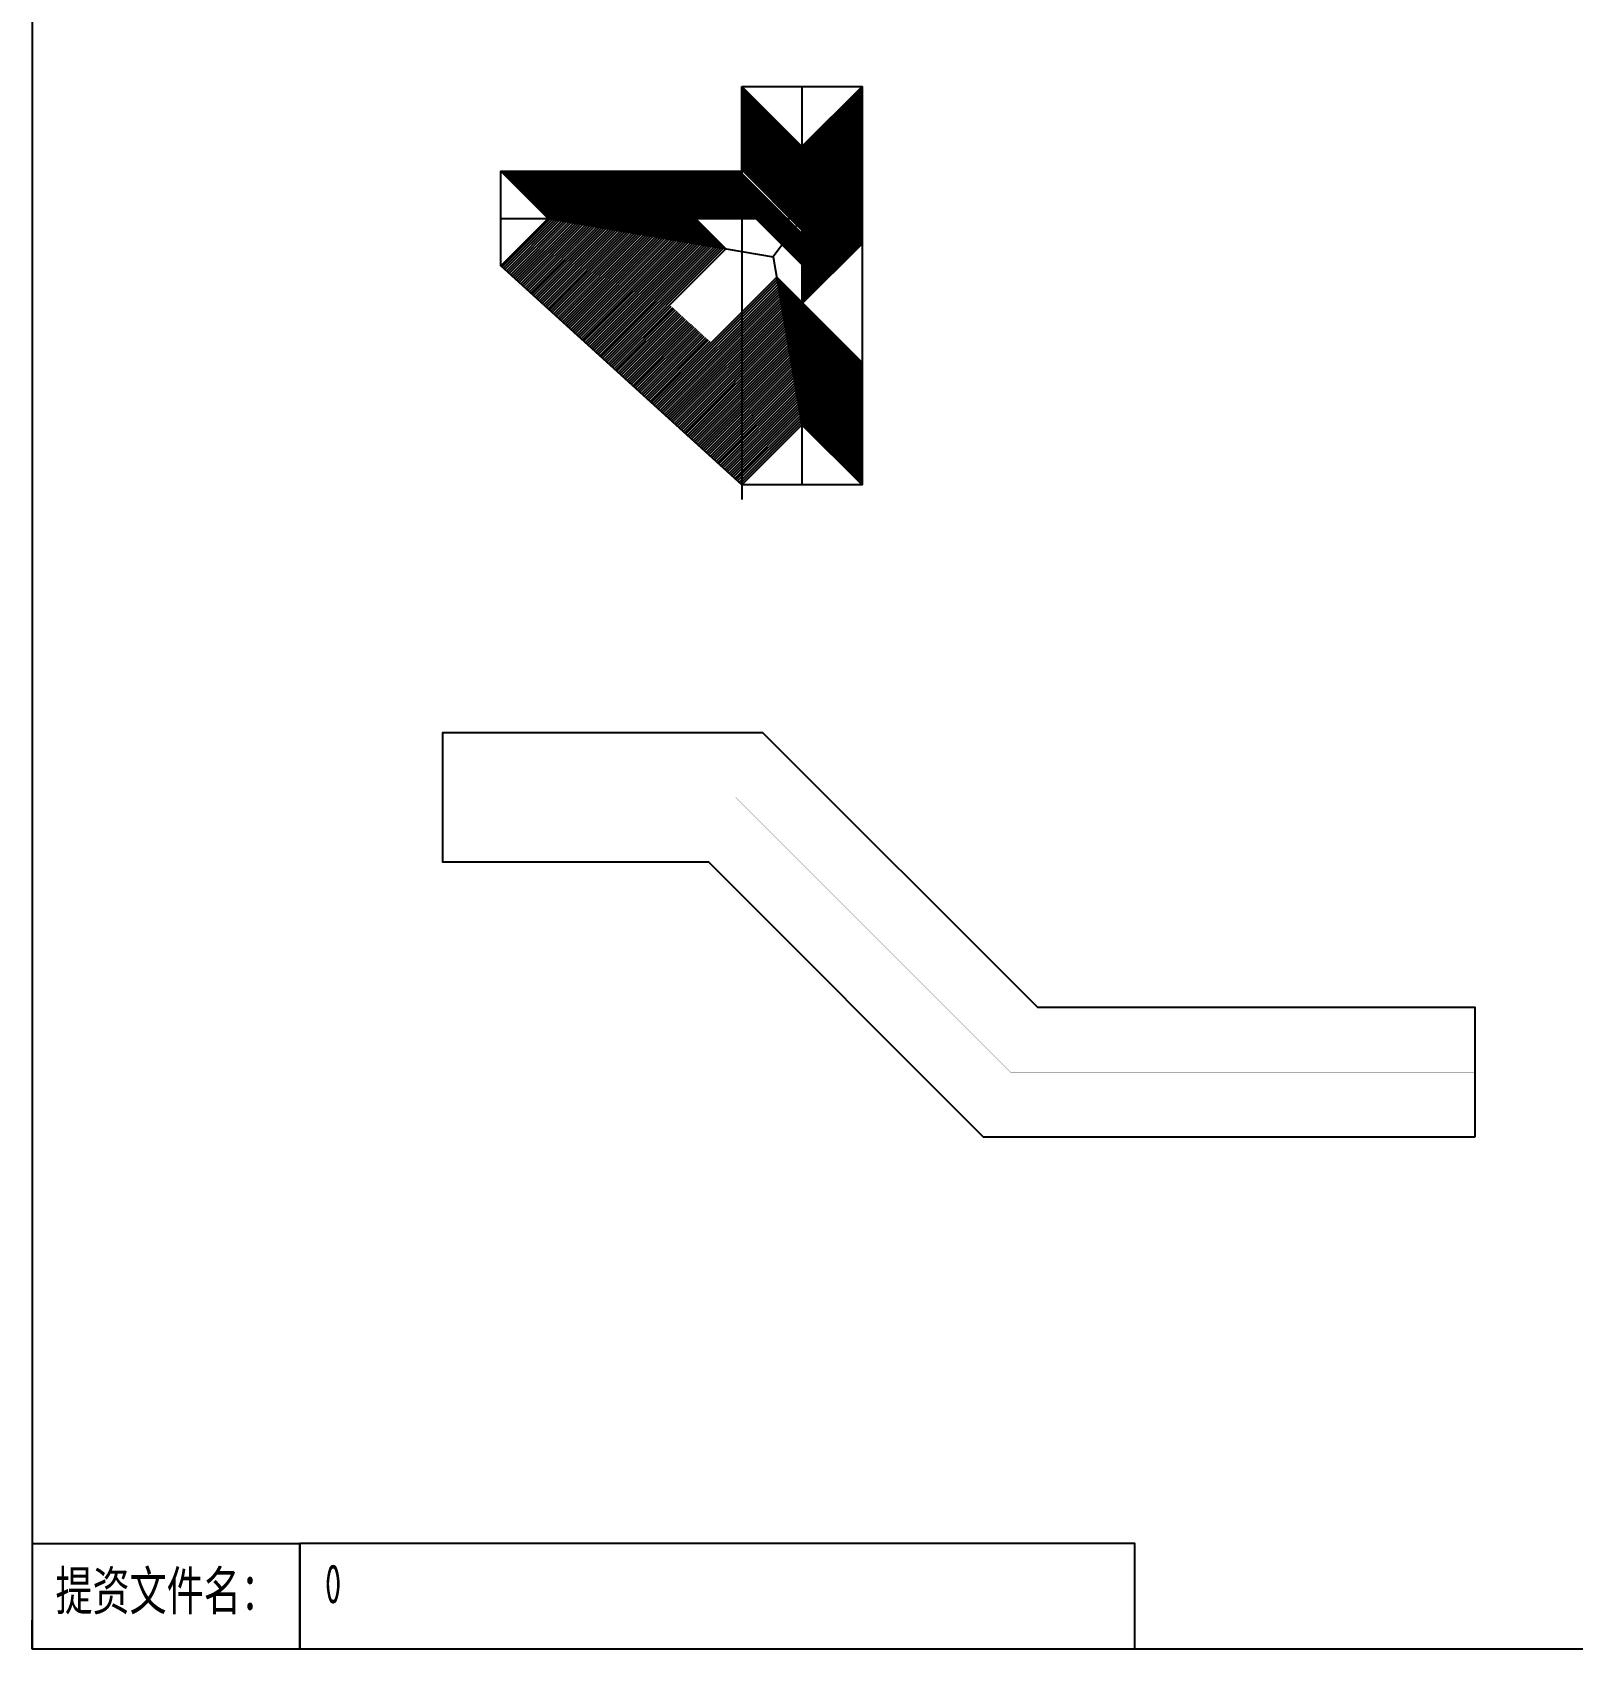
# Model space of a CAD drawing. Header units: millimetres. Extents: x -1582620 to 4754388, y -184455 to 3397362.
# Drawn here: x -1612 to 1585884, y -2638 to 1662886 of the extents above; entities that cross this region are included whole.
import ezdxf
from ezdxf.enums import TextEntityAlignment as Align

# ---------------------------------------------------------------- set-up
doc = ezdxf.new("R2010")
doc.units = ezdxf.units.MM
doc.header["$LTSCALE"] = 1000
doc.header["$MEASUREMENT"] = 0
doc.layers.add('C-XREF-SLCT', color=7, linetype='Continuous', plot=False)
doc.layers.add('房间框线', color=30, linetype='Continuous')
doc.layers.add('预估主要疏散路径', color=82, linetype='Continuous')
doc.styles.add('Acs', font='Stfangso_0.ttf', dxfattribs={"width": 0.7})
doc.styles.add('TH-STYLE3', font='tssdeng.shx', dxfattribs={"width": 0.65, "bigfont": 'tssdchn.shx'})

# ---------------------------------------------------------------- blocks, each defined once
blk = doc.blocks.new('AcsAcadShareArea')
for points in [[(0, 0), (118900, 0), (118900, 85000), (0, 85000)], [(0, 0), (6893, 0), (6893, 2699), (0, 2699)], [(6893, 0), (28409, 0), (28409, 2708), (6893, 2708)], [(0, 733), (0, 733), (0, 0), (0, 0)]]:
    blk.add_lwpolyline(points, close=True)
at = {"insert": (597, 1991), "char_height": 1000, "width": 6073.9, "attachment_point": 1, "style": 'Acs'}
blk.add_mtext('提资文件名：', dxfattribs=at)
at = {"style": 'Acs', "width": 0.8}
blk.add_attdef('唯一编号', (7537, 861), '', height=1000, dxfattribs=at)

msp = doc.modelspace()

# ---------------------------------------------------------------- linework, layer by layer
at = {"layer": '房间框线'}
for points in [[(729722.16, 1607076.76), (853488.93, 1607076.76), (853488.93, 1196573.04), (729722.16, 1196573.04), (481168.82, 1422351.87), (481168.82, 1519871.36), (729722.16, 1519871.36), (729722.16, 1607076.76)], [(1485118.9, 524579.91), (978837.88, 524579.91), (695651.39, 807766.4), (421618.11, 807766.4), (421618.11, 941440.46), (751020.99, 941440.46), (1034207.48, 658253.97), (1485118.9, 658253.97), (1485118.9, 524579.91)]]:
    msp.add_lwpolyline(points, dxfattribs=at)
at = {"layer": '预估主要疏散路径'}
for points in [[(729722.16, 1607076.76), (791605.54, 1545193.37)], [(729722.16, 1605076.76), (791605.54, 1543193.37)], [(729722.16, 1603076.76), (791605.54, 1541193.37)], [(729722.16, 1601076.76), (791605.54, 1539193.37)], [(729722.16, 1599076.76), (791605.54, 1537193.37)], [(791605.54, 1607076.76), (791605.54, 1196573.04)], [(853488.93, 1607076.76), (791605.54, 1545193.37)], [(853488.93, 1605076.76), (791605.54, 1543193.37)], [(853488.93, 1603076.76), (791605.54, 1541193.37)], [(853488.93, 1601076.76), (791605.54, 1539193.37)], [(853488.93, 1599076.76), (791605.54, 1537193.37)], [(729722.16, 1597076.76), (791605.54, 1535193.37)], [(729722.16, 1595076.76), (791605.54, 1533193.37)], [(729722.16, 1593076.76), (791605.54, 1531193.37)], [(729722.16, 1591076.76), (791605.54, 1529193.37)], [(729722.16, 1589076.76), (791605.54, 1527193.37)], [(729722.16, 1587076.76), (791605.54, 1525193.37)], [(729722.16, 1585076.76), (791605.54, 1523193.37)], [(729722.16, 1583076.76), (791605.54, 1521193.37)], [(853488.93, 1597076.76), (791605.54, 1535193.37)], [(853488.93, 1595076.76), (791605.54, 1533193.37)], [(853488.93, 1593076.76), (791605.54, 1531193.37)], [(853488.93, 1591076.76), (791605.54, 1529193.37)], [(853488.93, 1589076.76), (791605.54, 1527193.37)], [(853488.93, 1587076.76), (791605.54, 1525193.37)], [(853488.93, 1585076.76), (791605.54, 1523193.37)], [(853488.93, 1583076.76), (791605.54, 1521193.37)], [(729722.16, 1581076.76), (791605.54, 1519193.37)], [(729722.16, 1579076.76), (791605.54, 1517193.37)], [(729722.16, 1577076.76), (791605.54, 1515193.37)], [(729722.16, 1575076.76), (791605.54, 1513193.37)], [(729722.16, 1573076.76), (791605.54, 1511193.37)], [(729722.16, 1571076.76), (791605.54, 1509193.37)], [(729722.16, 1569076.76), (791605.54, 1507193.37)], [(729722.16, 1567076.76), (791605.54, 1505193.37)], [(853488.93, 1581076.76), (791605.54, 1519193.37)], [(853488.93, 1579076.76), (791605.54, 1517193.37)], [(853488.93, 1577076.76), (791605.54, 1515193.37)], [(853488.93, 1575076.76), (791605.54, 1513193.37)], [(853488.93, 1573076.76), (791605.54, 1511193.37)], [(853488.93, 1571076.76), (791605.54, 1509193.37)], [(853488.93, 1569076.76), (791605.54, 1507193.37)], [(853488.93, 1567076.76), (791605.54, 1505193.37)], [(729722.16, 1565076.76), (791605.54, 1503193.37)], [(729722.16, 1563076.76), (791605.54, 1501193.37)], [(729722.16, 1561076.76), (791605.54, 1499193.37)], [(729722.16, 1559076.76), (791605.54, 1497193.37)], [(729722.16, 1557076.76), (791605.54, 1495193.37)], [(729722.16, 1555076.76), (791605.54, 1493193.37)], [(729722.16, 1553076.76), (791605.54, 1491193.37)], [(729722.16, 1551076.76), (791605.54, 1489193.37)], [(729722.16, 1549076.76), (791605.54, 1487193.37)], [(853488.93, 1565076.76), (791605.54, 1503193.37)], [(853488.93, 1563076.76), (791605.54, 1501193.37)], [(853488.93, 1561076.76), (791605.54, 1499193.37)], [(853488.93, 1559076.76), (791605.54, 1497193.37)], [(853488.93, 1557076.76), (791605.54, 1495193.37)], [(853488.93, 1555076.76), (791605.54, 1493193.37)], [(853488.93, 1553076.76), (791605.54, 1491193.37)], [(853488.93, 1551076.76), (791605.54, 1489193.37)], [(853488.93, 1549076.76), (791605.54, 1487193.37)], [(729722.16, 1547076.76), (791605.54, 1485193.37)], [(729722.16, 1545076.76), (791605.54, 1483193.37)], [(729722.16, 1543076.76), (791605.54, 1481193.37)], [(729722.16, 1541076.76), (791605.54, 1479193.37)], [(729722.16, 1539076.76), (791605.54, 1477193.37)], [(729722.16, 1537076.76), (791605.54, 1475193.37)], [(729722.16, 1535076.76), (791605.54, 1473193.37)], [(729722.16, 1533076.76), (791605.54, 1471193.37)], [(853488.93, 1547076.76), (791605.54, 1485193.37)], [(853488.93, 1545076.76), (791605.54, 1483193.37)], [(853488.93, 1543076.76), (791605.54, 1481193.37)], [(853488.93, 1541076.76), (791605.54, 1479193.37)], [(853488.93, 1539076.76), (791605.54, 1477193.37)], [(853488.93, 1537076.76), (791605.54, 1475193.37)], [(853488.93, 1535076.76), (791605.54, 1473193.37)], [(853488.93, 1533076.76), (791605.54, 1471193.37)], [(481168.82, 1422351.87), (529928.57, 1471111.62), (481168.82, 1519871.36)], [(483168.82, 1519871.36), (532192.75, 1470847.44), (482493.7, 1421148.39)], [(485168.82, 1519871.36), (534605.33, 1470434.86), (483974.11, 1419803.63)], [(487168.82, 1519871.36), (537017.92, 1470022.27), (485454.52, 1418458.87)], [(489168.82, 1519871.36), (539430.51, 1469609.68), (486934.93, 1417114.1)], [(491168.82, 1519871.36), (541843.09, 1469197.1), (488415.34, 1415769.34)], [(493168.82, 1519871.36), (544255.68, 1468784.51), (489895.75, 1414424.58)], [(495168.82, 1519871.36), (546668.27, 1468371.92), (491376.16, 1413079.82)], [(497168.82, 1519871.36), (549080.85, 1467959.34), (492856.57, 1411735.05)], [(499168.82, 1519871.36), (551493.44, 1467546.75), (494336.98, 1410390.29)], [(501168.82, 1519871.36), (553906.02, 1467134.17), (495817.39, 1409045.53)], [(503168.82, 1519871.36), (556318.61, 1466721.58), (497297.8, 1407700.77)], [(505168.82, 1519871.36), (558731.2, 1466308.99), (498778.21, 1406356)], [(507168.82, 1519871.36), (561143.78, 1465896.41), (500258.62, 1405011.24)], [(509168.82, 1519871.36), (563556.37, 1465483.82), (501739.03, 1403666.48)], [(511168.82, 1519871.36), (565968.96, 1465071.23), (503219.44, 1402321.71)], [(513168.82, 1519871.36), (568381.54, 1464658.65), (504699.85, 1400976.95)], [(515168.82, 1519871.36), (570794.13, 1464246.06), (506180.26, 1399632.19)], [(517168.82, 1519871.36), (573206.71, 1463833.48), (507660.67, 1398287.43)], [(519168.82, 1519871.36), (575619.3, 1463420.89), (509141.08, 1396942.66)], [(521168.82, 1519871.36), (578031.89, 1463008.3), (510621.49, 1395597.9)], [(523168.82, 1519871.36), (580444.47, 1462595.72), (512101.9, 1394253.14)], [(525168.82, 1519871.36), (582857.06, 1462183.13), (513582.31, 1392908.38)], [(527168.82, 1519871.36), (585269.65, 1461770.54), (515062.72, 1391563.61)], [(529168.82, 1519871.36), (587682.23, 1461357.96), (516543.13, 1390218.85)], [(531168.82, 1519871.36), (590094.82, 1460945.37), (518023.54, 1388874.09)], [(533168.82, 1519871.36), (592507.4, 1460532.79), (519503.95, 1387529.33)], [(535168.82, 1519871.36), (594919.99, 1460120.2), (520984.36, 1386184.56)], [(537168.82, 1519871.36), (597332.58, 1459707.61), (522464.77, 1384839.8)], [(539168.82, 1519871.36), (599745.16, 1459295.03), (523945.18, 1383495.04)], [(541168.82, 1519871.36), (602157.75, 1458882.44), (525425.58, 1382150.28)], [(543168.82, 1519871.36), (604570.34, 1458469.85), (526905.99, 1380805.51)], [(545168.82, 1519871.36), (606982.92, 1458057.27), (528386.4, 1379460.75)], [(547168.82, 1519871.36), (609395.51, 1457644.68), (529866.81, 1378115.99)], [(549168.82, 1519871.36), (611808.09, 1457232.09), (531347.22, 1376771.23)], [(551168.82, 1519871.36), (614220.68, 1456819.51), (532827.63, 1375426.46)], [(534308.04, 1374081.7), (616633.27, 1456406.92), (553168.82, 1519871.36)], [(535788.45, 1372736.94), (619045.85, 1455994.34), (555168.82, 1519871.36)], [(557168.82, 1519871.36), (621458.44, 1455581.75), (537268.86, 1371392.18)], [(559168.82, 1519871.36), (623871.03, 1455169.16), (538749.27, 1370047.41)], [(540229.68, 1368702.65), (626283.61, 1454756.58), (561168.82, 1519871.36)], [(563168.82, 1519871.36), (628696.2, 1454343.99), (541710.09, 1367357.89)], [(543190.5, 1366013.12), (631108.78, 1453931.4), (565168.82, 1519871.36)], [(567168.82, 1519871.36), (633521.37, 1453518.82), (544670.91, 1364668.36)], [(546151.32, 1363323.6), (635933.96, 1453106.23), (569168.82, 1519871.36)], [(571168.82, 1519871.36), (638346.54, 1452693.65), (547631.73, 1361978.84)], [(549112.14, 1360634.07), (640759.13, 1452281.06), (573168.82, 1519871.36)], [(575168.82, 1519871.36), (643171.72, 1451868.47), (550592.55, 1359289.31)], [(577168.82, 1519871.36), (645584.3, 1451455.89), (552072.96, 1357944.55)], [(553553.37, 1356599.79), (647996.89, 1451043.3), (579168.82, 1519871.36)], [(581168.82, 1519871.36), (650409.47, 1450630.71), (555033.78, 1355255.02)], [(556514.19, 1353910.26), (652822.06, 1450218.13), (583168.82, 1519871.36)], [(585168.82, 1519871.36), (655234.65, 1449805.54), (557994.6, 1352565.5)], [(559475.01, 1351220.74), (657647.23, 1449392.96), (587168.82, 1519871.36)], [(589168.82, 1519871.36), (660059.82, 1448980.37), (560955.42, 1349875.97)], [(562435.83, 1348531.21), (662472.41, 1448567.78), (591168.82, 1519871.36)], [(563916.24, 1347186.45), (664884.99, 1448155.2), (593168.82, 1519871.36)], [(595168.82, 1519871.36), (667297.58, 1447742.61), (565396.65, 1345841.69)], [(566877.06, 1344496.92), (669710.16, 1447330.02), (597168.82, 1519871.36)], [(599168.82, 1519871.36), (672122.75, 1446917.44), (568357.47, 1343152.16)], [(569837.88, 1341807.4), (674535.34, 1446504.85), (601168.82, 1519871.36)], [(603168.82, 1519871.36), (676947.92, 1446092.27), (571318.29, 1340462.64)], [(572798.7, 1339117.87), (679360.51, 1445679.68), (605168.82, 1519871.36)], [(607168.82, 1519871.36), (681773.1, 1445267.09), (574279.11, 1337773.11)], [(575759.52, 1336428.35), (684185.68, 1444854.51), (609168.82, 1519871.36)], [(611168.82, 1519871.36), (686598.27, 1444441.92), (577239.93, 1335083.58)], [(578720.34, 1333738.82), (689010.85, 1444029.33), (613168.82, 1519871.36)], [(615168.82, 1519871.36), (691423.44, 1443616.75), (580200.75, 1332394.06)], [(581681.16, 1331049.3), (693836.03, 1443204.16), (617168.82, 1519871.36)], [(619168.82, 1519871.36), (696248.61, 1442791.58), (583161.57, 1329704.53)], [(584641.98, 1328359.77), (698661.2, 1442378.99), (621168.82, 1519871.36)], [(623168.82, 1519871.36), (701073.79, 1441966.4), (586122.39, 1327015.01)], [(587602.8, 1325670.25), (703486.37, 1441553.82), (625168.82, 1519871.36)], [(627168.82, 1519871.36), (705898.96, 1441141.23), (589083.21, 1324325.48)], [(590563.62, 1322980.72), (708311.54, 1440728.64), (629168.82, 1519871.36)], [(631168.82, 1519871.36), (710724.13, 1440316.06), (592044.03, 1321635.96)], [(593524.44, 1320291.2), (713136.72, 1439903.47), (633168.82, 1519871.36)], [(635168.82, 1519871.36), (683928.57, 1471111.62)], [(637168.82, 1519871.36), (685928.57, 1471111.62)], [(639168.82, 1519871.36), (687928.57, 1471111.62)], [(641168.82, 1519871.36), (689928.57, 1471111.62)], [(643168.82, 1519871.36), (691928.57, 1471111.62)], [(645168.82, 1519871.36), (693928.57, 1471111.62)], [(647168.82, 1519871.36), (695928.57, 1471111.62)], [(649168.82, 1519871.36), (697928.57, 1471111.62)], [(651168.82, 1519871.36), (699928.57, 1471111.62)], [(653168.82, 1519871.36), (701928.57, 1471111.62)], [(655168.82, 1519871.36), (703928.57, 1471111.62)], [(657168.82, 1519871.36), (705928.57, 1471111.62)], [(659168.82, 1519871.36), (707928.57, 1471111.62)], [(661168.82, 1519871.36), (709928.57, 1471111.62)], [(663168.82, 1519871.36), (711928.57, 1471111.62)], [(665168.82, 1519871.36), (713928.57, 1471111.62)], [(667168.82, 1519871.36), (715928.57, 1471111.62)], [(669168.82, 1519871.36), (717928.57, 1471111.62)], [(671168.82, 1519871.36), (719928.57, 1471111.62)], [(673168.82, 1519871.36), (721928.57, 1471111.62)], [(675168.82, 1519871.36), (723928.57, 1471111.62)], [(677168.82, 1519871.36), (725928.57, 1471111.62)], [(679168.82, 1519871.36), (727928.57, 1471111.62)], [(681168.82, 1519871.36), (729928.57, 1471111.62)], [(683168.82, 1519871.36), (731928.57, 1471111.62)], [(685168.82, 1519871.36), (733928.57, 1471111.62)], [(687168.82, 1519871.36), (735928.57, 1471111.62)], [(689168.82, 1519871.36), (737928.57, 1471111.62)], [(691168.82, 1519871.36), (739928.57, 1471111.62)], [(693168.82, 1519871.36), (741928.57, 1471111.62)], [(853488.93, 1487076.76), (790726.18, 1424314.01), (695168.82, 1519871.36)], [(697168.82, 1519871.36), (790726.18, 1426314.01), (853488.93, 1489076.76)], [(853488.93, 1491076.76), (790726.18, 1428314.01), (699168.82, 1519871.36)], [(701168.82, 1519871.36), (790726.18, 1430314.01), (853488.93, 1493076.76)], [(853488.93, 1495076.76), (790726.18, 1432314.01), (703168.82, 1519871.36)], [(705168.82, 1519871.36), (790726.18, 1434314.01), (853488.93, 1497076.76)], [(853488.93, 1499076.76), (790726.18, 1436314.01), (707168.82, 1519871.36)], [(709168.82, 1519871.36), (790726.18, 1438314.01), (853488.93, 1501076.76)], [(853488.93, 1503076.76), (790726.18, 1440314.01), (711168.82, 1519871.36)], [(713168.82, 1519871.36), (790726.18, 1442314.01), (853488.93, 1505076.76)], [(853488.93, 1507076.76), (790726.18, 1444314.01), (715168.82, 1519871.36)], [(853488.93, 1509076.76), (790726.18, 1446314.01), (717168.82, 1519871.36)], [(853488.93, 1511076.76), (790726.18, 1448314.01), (719168.82, 1519871.36)], [(853488.93, 1513076.76), (790726.18, 1450314.01), (721168.82, 1519871.36)], [(853488.93, 1515076.76), (790726.18, 1452314.01), (723168.82, 1519871.36)], [(853488.93, 1517076.76), (790726.18, 1454314.01), (725168.82, 1519871.36)], [(853488.93, 1519076.76), (790726.18, 1456314.01), (727168.82, 1519871.36)], [(729722.16, 1531076.76), (791605.54, 1469193.37)], [(729722.16, 1529076.76), (791605.54, 1467193.37)], [(729722.16, 1527076.76), (791605.54, 1465193.37)], [(729722.16, 1525076.76), (791605.54, 1463193.37)], [(729722.16, 1523076.76), (791605.54, 1461193.37)], [(729722.16, 1521076.76), (791605.54, 1459193.37)], [(729722.16, 1519871.36), (729722.16, 1181529.29)], [(853488.93, 1531076.76), (791605.54, 1469193.37)], [(853488.93, 1529076.76), (791605.54, 1467193.37)], [(853488.93, 1527076.76), (791605.54, 1465193.37)], [(853488.93, 1525076.76), (791605.54, 1463193.37)], [(853488.93, 1523076.76), (791605.54, 1461193.37)], [(853488.93, 1521076.76), (791605.54, 1459193.37)], [(853488.93, 1485076.76), (791605.54, 1423193.37)], [(853488.93, 1483076.76), (791605.54, 1421193.37)], [(481168.82, 1471111.62), (791605.54, 1471111.62)], [(529928.57, 1471111.62), (761988.45, 1431641.51), (791605.54, 1258456.43)], [(791605.54, 1471193.37), (761988.45, 1431641.51)], [(853488.93, 1481076.76), (791605.54, 1419193.37)], [(853488.93, 1479076.76), (791605.54, 1417193.37)], [(853488.93, 1477076.76), (791605.54, 1415193.37)], [(853488.93, 1475076.76), (791605.54, 1413193.37)], [(853488.93, 1473076.76), (791605.54, 1411193.37)], [(853488.93, 1471076.76), (791605.54, 1409193.37)], [(853488.93, 1469076.76), (791605.54, 1407193.37)], [(853488.93, 1467076.76), (791605.54, 1405193.37)], [(853488.93, 1465076.76), (791605.54, 1403193.37)], [(853488.93, 1463076.76), (791605.54, 1401193.37)], [(853488.93, 1461076.76), (791605.54, 1399193.37)], [(853488.93, 1459076.76), (791605.54, 1397193.37)], [(853488.93, 1457076.76), (791605.54, 1395193.37)], [(853488.93, 1455076.76), (791605.54, 1393193.37)], [(853488.93, 1453076.76), (791605.54, 1391193.37)], [(853488.93, 1451076.76), (791605.54, 1389193.37)], [(853488.93, 1449076.76), (791605.54, 1387193.37)], [(853488.93, 1447076.76), (791605.54, 1385193.37)], [(853488.93, 1445076.76), (791605.54, 1383193.37)], [(853488.93, 1322573.04), (765612.61, 1410449.36), (636456.33, 1281293.08)], [(637936.74, 1279948.32), (766025.19, 1408036.77), (853488.93, 1320573.04)], [(853488.93, 1318573.04), (766437.78, 1405624.19), (639417.15, 1278603.56)], [(640897.56, 1277258.79), (766850.37, 1403211.6), (853488.93, 1316573.04)], [(853488.93, 1314573.04), (767262.95, 1400799.01), (642377.97, 1275914.03)], [(643858.38, 1274569.27), (767675.54, 1398386.43), (853488.93, 1312573.04)], [(853488.93, 1310573.04), (768088.13, 1395973.84), (645338.79, 1273224.51)], [(646819.2, 1271879.74), (768500.71, 1393561.26), (853488.93, 1308573.04)], [(853488.93, 1306573.04), (768913.3, 1391148.67), (648299.61, 1270534.98)], [(649780.02, 1269190.22), (769325.88, 1388736.08), (853488.93, 1304573.04)], [(853488.93, 1302573.04), (769738.47, 1386323.5), (651260.43, 1267845.46)], [(652740.84, 1266500.69), (770151.06, 1383910.91), (853488.93, 1300573.04)], [(595004.85, 1318946.43), (656888.24, 1380829.82)], [(596485.26, 1317601.67), (658368.65, 1379485.06)], [(597965.67, 1316256.91), (659849.06, 1378140.3)], [(599446.08, 1314912.15), (661329.47, 1376795.53)], [(600926.49, 1313567.38), (662809.88, 1375450.77)], [(602406.9, 1312222.62), (664290.29, 1374106.01)], [(603887.31, 1310877.86), (665770.7, 1372761.25)], [(605367.72, 1309533.1), (667251.11, 1371416.48)], [(606848.13, 1308188.33), (668731.52, 1370071.72)], [(608328.54, 1306843.57), (670211.93, 1368726.96)], [(609808.95, 1305498.81), (671692.34, 1367382.2)], [(611289.36, 1304154.05), (673172.75, 1366037.43)], [(853488.93, 1298573.04), (770563.64, 1381498.32), (654221.25, 1265155.93)], [(655701.66, 1263811.17), (770976.23, 1379085.74), (853488.93, 1296573.04)], [(853488.93, 1294573.04), (771388.82, 1376673.15), (657182.07, 1262466.4)], [(658662.48, 1261121.64), (771801.4, 1374260.57), (853488.93, 1292573.04)], [(853488.93, 1290573.04), (772213.99, 1371847.98), (660142.89, 1259776.88)], [(661623.3, 1258432.12), (772626.57, 1369435.39), (853488.93, 1288573.04)], [(853488.93, 1286573.04), (773039.16, 1367022.81), (663103.71, 1257087.35)], [(612769.77, 1302809.28), (674653.16, 1364692.67)], [(614250.18, 1301464.52), (676133.57, 1363347.91)], [(615730.59, 1300119.76), (677613.98, 1362003.15)], [(617211, 1298774.99), (679094.39, 1360658.38)], [(618691.41, 1297430.23), (680574.8, 1359313.62)], [(620171.82, 1296085.47), (682055.21, 1357968.86)], [(621652.23, 1294740.71), (683535.62, 1356624.09)], [(623132.64, 1293395.94), (685016.03, 1355279.33)], [(624613.05, 1292051.18), (686496.44, 1353934.57)], [(626093.46, 1290706.42), (687976.85, 1352589.81)], [(627573.87, 1289361.66), (689457.26, 1351245.04)], [(629054.28, 1288016.89), (690937.67, 1349900.28)], [(664584.12, 1255742.59), (773451.75, 1364610.22), (853488.93, 1284573.04)], [(853488.93, 1282573.04), (773864.33, 1362197.63), (666064.53, 1254397.83)], [(667544.94, 1253053.07), (774276.92, 1359785.05), (853488.93, 1280573.04)], [(853488.93, 1278573.04), (774689.51, 1357372.46), (669025.35, 1251708.3)], [(670505.76, 1250363.54), (775102.09, 1354959.88), (853488.93, 1276573.04)], [(671986.17, 1249018.78), (775514.68, 1352547.29), (853488.93, 1274573.04)], [(673466.58, 1247674.02), (775927.27, 1350134.7), (853488.93, 1272573.04)], [(630534.69, 1286672.13), (692418.08, 1348555.52)], [(632015.1, 1285327.37), (693898.49, 1347210.76)], [(633495.51, 1283982.61), (695378.9, 1345865.99)], [(634975.92, 1282637.84), (696859.31, 1344521.23)], [(853488.93, 1270573.04), (776339.85, 1347722.12), (674946.99, 1246329.25)], [(676427.4, 1244984.49), (776752.44, 1345309.53), (853488.93, 1268573.04)], [(677907.81, 1243639.73), (777165.02, 1342896.94), (853488.93, 1266573.04)], [(679388.22, 1242294.97), (777577.61, 1340484.36), (853488.93, 1264573.04)], [(680868.63, 1240950.2), (777990.2, 1338071.77), (853488.93, 1262573.04)], [(682349.04, 1239605.44), (778402.78, 1335659.19), (853488.93, 1260573.04)], [(853488.93, 1258573.04), (778815.37, 1333246.6), (683829.45, 1238260.68)], [(685309.86, 1236915.92), (779227.96, 1330834.01), (853488.93, 1256573.04)], [(853488.93, 1254573.04), (779640.54, 1328421.43), (686790.27, 1235571.15)], [(688270.68, 1234226.39), (780053.13, 1326008.84), (853488.93, 1252573.04)], [(853488.93, 1250573.04), (780465.71, 1323596.25), (689751.09, 1232881.63)], [(691231.5, 1231536.87), (780878.3, 1321183.67), (853488.93, 1248573.04)], [(853488.93, 1246573.04), (781290.89, 1318771.08), (692711.91, 1230192.1)], [(694192.32, 1228847.34), (781703.47, 1316358.5), (853488.93, 1244573.04)], [(853488.93, 1242573.04), (782116.06, 1313945.91), (695672.73, 1227502.58)], [(853488.93, 1240573.04), (782528.65, 1311533.32), (697153.14, 1226157.81)], [(698633.55, 1224813.05), (782941.23, 1309120.74), (853488.93, 1238573.04)], [(853488.93, 1236573.04), (783353.82, 1306708.15), (700113.96, 1223468.29)], [(701594.37, 1222123.53), (783766.4, 1304295.56), (853488.93, 1234573.04)], [(853488.93, 1232573.04), (784178.99, 1301882.98), (703074.78, 1220778.76)], [(704555.19, 1219434), (784591.58, 1299470.39), (853488.93, 1230573.04)], [(853488.93, 1228573.04), (785004.16, 1297057.81), (706035.6, 1218089.24)], [(707516.01, 1216744.48), (785416.75, 1294645.22), (853488.93, 1226573.04)], [(853488.93, 1224573.04), (785829.34, 1292232.63), (708996.42, 1215399.71)], [(710476.83, 1214054.95), (786241.92, 1289820.05), (853488.93, 1222573.04)], [(853488.93, 1220573.04), (786654.51, 1287407.46), (711957.24, 1212710.19)], [(853488.93, 1218573.04), (787067.09, 1284994.87), (713437.65, 1211365.43)], [(714918.06, 1210020.66), (787479.68, 1282582.29), (853488.93, 1216573.04)], [(853488.93, 1214573.04), (787892.27, 1280169.7), (716398.47, 1208675.9)], [(717878.88, 1207331.14), (788304.85, 1277757.12), (853488.93, 1212573.04)], [(853488.93, 1210573.04), (788717.44, 1275344.53), (719359.29, 1205986.38)], [(853488.93, 1208573.04), (789130.03, 1272931.94), (720839.7, 1204641.61)], [(722320.11, 1203296.85), (789542.61, 1270519.36), (853488.93, 1206573.04)], [(853488.93, 1204573.04), (789955.2, 1268106.77), (723800.52, 1201952.09)], [(853488.93, 1202573.04), (790367.78, 1265694.18), (725280.93, 1200607.33)], [(726761.34, 1199262.56), (790780.37, 1263281.6), (853488.93, 1200573.04)], [(853488.93, 1198573.04), (791192.96, 1260869.01), (728241.75, 1197917.8)], [(729722.16, 1196573.04), (791605.54, 1258456.43), (853488.93, 1196573.04)]]:
    msp.add_lwpolyline(points, dxfattribs=at)
at = {"layer": '预估主要疏散路径', "const_width": 200}
msp.add_lwpolyline([(421618.11, 874603.43), (723336.19, 874603.43), (1006522.68, 591416.94), (1485119.02, 591416.94)], dxfattribs=at)

# ---------------------------------------------------------------- block references
at = {"layer": 'C-XREF-SLCT'}
ref = msp.add_blockref('AcsAcadShareArea', (-1612, -2637.94), dxfattribs=dict(at, xscale=40, yscale=40, zscale=40))
ref.add_attrib('唯一编号', '0', dxfattribs={"layer": '0', "height": 40000, "style": 'TH-STYLE3', "width": 0.65}).set_placement((299884.03, 31794.43), align=Align.BOTTOM_LEFT)

doc.saveas('drawing.dxf')
